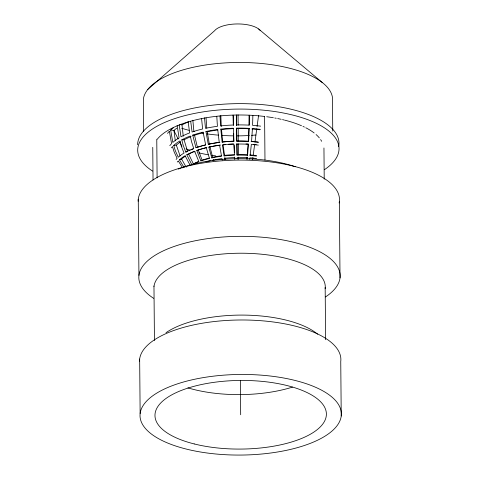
<?xml version="1.0" encoding="UTF-8"?>
<svg xmlns="http://www.w3.org/2000/svg" width="479" height="479" viewBox="0 0 479 479"><rect width="100%" height="100%" fill="white"/><g stroke="black" fill="none" stroke-linecap="round" stroke-linejoin="round"><path stroke-width="0.72" d="M249.068 115.439L248.936 125.013M249.583 115.217L249.385 125.157A71.778 28.734 -0.5 0 0 236.524 124.923L236.398 114.978M252.87 115.427L252.589 125.36A71.778 28.734 -0.5 0 1 260.654 126.151M248.613 141.365L248.254 141.269L248.817 128.731L249.26 128.366L248.613 141.365A65.958 26.405 -0.5 0 0 236.8 141.149L236.572 128.132A70.82 28.357 -0.5 0 1 249.26 128.366L248.817 128.779A67.958 27.207 -0.5 0 0 236.644 128.558L236.572 128.132M245.966 143.951A62.33 24.956 -0.5 0 1 248.068 144.053L248.445 144.257L247.565 155.316A58.474 23.411 -0.5 0 0 237.087 155.124L236.901 143.85L237.087 155.124M248.068 144.053L247.26 154.765L247.565 155.316M258.684 142.245A65.958 26.405 -0.5 0 0 251.559 141.55L252.427 128.564A70.82 28.357 -0.5 0 1 260.384 129.348M246.853 159.136L247.062 157.106L247.182 159.154M256.493 156.1A58.474 23.411 -0.5 0 0 250.176 155.483L251.331 144.442A64.701 25.902 -0.5 0 1 258.325 145.119M252.607 159.687L252.906 157.477M253.199 155.268L254.69 144.233M254.984 142.023L256.768 128.773M257.067 126.57L258.558 115.529M249.673 159.309L249.876 157.848A56.869 22.77 -0.5 0 1 256.63 158.519M236.8 141.149L236.644 128.558M224.765 159.758L224.489 158.298L224.908 157.705L225.28 159.717M224.076 155.95A58.474 23.411 -0.5 0 1 234.441 155.196L233.92 144.125A64.701 25.902 -0.5 0 0 222.454 144.957L224.076 155.95L224.549 155.376A56.54 22.639 -0.5 0 1 234.566 154.651M147.807 89.429L214.562 30.764A23.944 9.586 -0.5 0 1 237.285 23.95A23.944 9.586 -0.5 0 1 260.103 30.375M177.128 125.486L179.11 137.874A71.778 28.734 -0.5 0 0 172.835 142.431L170.656 130.18L172.033 128.833A74.047 29.644 -0.5 0 1 173.596 127.63M212.389 146.317A62.33 24.956 -0.5 0 0 209.946 146.814L208.868 147.125L209.06 148.017L211.802 157.914L212.676 157.274A56.54 22.639 -0.5 0 1 221.466 155.753M200.881 160.914A58.474 23.411 -0.5 0 1 209.473 158.435L206.293 147.706A64.701 25.902 -0.5 0 0 196.785 150.448L200.881 160.914L202.114 160.178A56.54 22.639 -0.5 0 1 209.317 158.052M233.56 128.594L233.363 128.216A70.82 28.357 -0.5 0 0 220.813 129.126L222.118 142.077A65.958 26.405 -0.5 0 1 233.806 141.227L233.692 133.413M191.863 164.806A58.474 23.411 -0.5 0 1 198.893 161.633L194.588 151.244A64.701 25.902 -0.5 0 0 186.804 154.753L191.863 164.806L193.396 163.938A56.54 22.639 -0.5 0 1 198.354 161.603M184.044 167.512L179.439 159.824L181.595 159.046A62.33 24.956 -0.5 0 1 185.505 156.058M208.868 147.125A64.701 25.902 -0.5 0 1 219.627 145.293L220.31 145.053A62.33 24.956 -0.5 0 0 213.035 146.197M186.804 154.753L188.69 154.166A62.33 24.956 -0.5 0 1 194.157 151.586M196.785 150.448L198.306 150.017A62.33 24.956 -0.5 0 1 206.856 147.52M185.78 152.065A65.958 26.405 -0.5 0 1 193.708 148.484L191.51 141.556L190.307 136.012A70.82 28.357 -0.5 0 0 181.792 139.856L183.2 145.305L185.78 152.065L186.996 151.753M195.953 147.676A65.958 26.405 -0.5 0 1 205.647 144.886L203.126 132.144A70.82 28.357 -0.5 0 0 192.714 135.144L195.953 147.676L197.426 147.364A63.665 25.489 -0.5 0 1 201.91 145.945M222.118 142.077L222.681 141.958A63.665 25.489 -0.5 0 1 233.962 141.137M219.238 142.425L219.903 142.287A63.665 25.489 -0.5 0 0 209.317 144.095L208.275 144.293L205.946 131.503A70.82 28.357 -0.5 0 1 217.723 129.498L219.238 142.425A65.958 26.405 -0.5 0 0 208.275 144.293M173.727 145.406A70.82 28.357 -0.5 0 1 179.924 140.916L181.373 146.34L184.038 153.052A65.958 26.405 -0.5 0 0 178.272 157.238L175.326 150.723L173.727 145.406L176.338 145.131A67.958 27.207 -0.5 0 1 180.601 141.868M181.792 139.856L184.08 139.802A67.958 27.207 -0.5 0 1 191.133 136.551M192.714 135.144L194.558 135.282A67.958 27.207 -0.5 0 1 203.216 132.731M170.656 130.013L173.973 130.432A70.413 28.189 -0.5 0 1 176.775 128.168M205.946 131.503L207.251 131.791A67.958 27.207 -0.5 0 1 217.819 129.965M251.559 141.55L251.098 141.449A63.665 25.489 -0.5 0 1 257.977 142.119M179.811 124.384L181.99 124.917A70.413 28.189 -0.5 0 1 188.163 122.001M220.813 129.126L221.52 129.516A67.958 27.207 -0.5 0 1 233.56 128.641L233.363 128.216L233.806 141.227M258.654 28.997L322.157 82.442M250.176 155.483L249.787 154.927A56.54 22.639 -0.5 0 1 256.505 155.597M186.211 167.201L181.595 159.046M182.607 167.901L178.308 160.92A64.701 25.902 -0.5 0 0 177.296 162.028M190.319 165.68L185.098 155.723A64.701 25.902 -0.5 0 0 179.439 159.824M193.396 163.938L188.69 154.166M173.769 130.354L178.188 138.97M179.882 142.287L181.924 146.263M202.114 160.178L198.306 150.017M180.104 155.95L176.338 145.131M213.329 159.555L213.778 160.866M187.606 151.598L184.08 139.802M212.676 157.274L209.946 146.814M197.426 147.364L194.558 135.282M222.328 160.046L222.011 158.597A56.869 22.77 -0.5 0 0 212.55 160.208M209.317 144.095L207.251 131.791M175.278 140.802L173.973 130.432M224.549 155.376L223.034 144.724A62.33 24.956 -0.5 0 1 225.681 144.454M183.265 136.198L181.99 124.917M219.627 145.293L221.526 156.256A58.474 23.411 -0.5 0 0 211.802 157.914M179.182 125.073L181.008 136.802A71.778 28.734 -0.5 0 1 189.636 132.911L188.151 121.762M236.524 124.923L236.596 125.486L236.47 115.211M193.899 131.611L192.851 120.229M190.738 121.558L192.079 132.024A71.778 28.734 -0.5 0 1 202.623 128.989L201.569 118.439M222.681 141.958L221.52 129.516M206.778 128.073L206.048 117.912M204.509 117.774L205.485 128.342A71.778 28.734 -0.5 0 1 217.418 126.306L216.801 116.397M234.656 159.04L234.566 157.567A56.869 22.77 -0.5 0 0 224.489 158.298M234.68 156.992L234.806 159.232M221.286 126.456L220.819 115.547M234.465 152.603L234.135 145.245M220.017 116.014L220.556 125.935A71.778 28.734 -0.5 0 1 233.273 125.013L233.057 115.068M237.237 159.166L237.147 157.501A56.869 22.77 -0.5 0 1 247.338 157.687M233.477 125.57L233.285 115.295M339.354 201.647L340.024 277.892M341.228 416.006A100.668 40.302 -0.5 0 0 194.702 379.242A100.668 40.302 -0.5 0 0 186.115 449.027A100.668 40.302 -0.5 0 0 341.228 416.006L340.749 361.543A100.668 40.302 -0.5 0 0 242.542 319.984A100.668 40.302 -0.5 0 0 139.539 361.148M332.755 131.078L332.498 101.542A94.674 37.901 -0.5 0 0 242.602 62.474A94.674 37.901 -0.5 0 0 143.383 99.195L143.664 131.689M323.948 147.969L324.217 179.164M325.163 287.418L325.618 339.701M264.594 116.277L264.977 160.094M238.063 114.834L238.153 125.282M238.183 128.264L238.291 140.952M238.314 143.808L238.416 154.921M238.434 157.142L238.452 159.363M240.38 380.44L240.68 414.76M156.771 139.233L157.106 177.847M152.759 147.328L153.041 180.008M153.969 286.041L154.442 340.563M138.263 199.15L138.934 275.395M139.664 359.052L140.137 413.509M236.854 144.047A64.701 25.902 -0.5 0 1 248.445 144.257M167.512 133.39A74.047 29.644 -0.5 0 1 169.356 131.258L171.578 143.64A71.778 28.734 -0.5 0 0 169.788 145.706M176.086 159.483A65.958 26.405 -0.5 0 1 177.116 158.351L174.117 151.891L172.488 146.604A70.82 28.357 -0.5 0 0 171.386 147.819M251.852 128.971A67.958 27.207 -0.5 0 1 259.929 129.773M237.129 154.579A56.54 22.639 -0.5 0 1 247.26 154.765M228.465 144.227A62.33 24.956 -0.5 0 1 233.375 143.951M253.511 144.448A62.33 24.956 -0.5 0 1 256.235 144.724M191.205 149.819A63.665 25.489 -0.5 0 1 193.187 148.963M202.503 145.772A63.665 25.489 -0.5 0 1 205.533 144.969M236.848 141.06A63.665 25.489 -0.5 0 1 248.254 141.269M205.934 161.86A56.869 22.77 -0.5 0 1 210.287 160.716M178.26 169.087A85.705 34.314 -0.5 0 1 295.232 166.728M215.616 155.861A73.718 29.512 -0.5 0 1 211.844 155.358M208.114 154.771A73.718 29.512 -0.5 0 1 198.893 152.861M195.198 151.891A73.718 29.512 -0.5 0 1 193.72 151.466M190.121 150.334A73.718 29.512 -0.5 0 1 186.068 148.855M152.567 171.093A100.668 40.302 -0.5 0 1 172.883 119.253A100.668 40.302 -0.5 0 1 303.578 118.199A100.668 40.302 -0.5 0 1 324.349 169.716M157.25 139.263A85.208 34.111 -0.5 0 1 264.444 116.445M266.689 116.732A85.208 34.111 -0.5 0 1 273.353 117.75M274.808 118.008A85.208 34.111 -0.5 0 1 276.251 118.277M277.676 118.558A85.208 34.111 -0.5 0 1 281.173 119.301M282.538 119.618A85.208 34.111 -0.5 0 1 283.885 119.942M284.55 120.103A85.208 34.111 -0.5 0 1 301.507 125.743M302.968 126.396A85.208 34.111 -0.5 0 1 304.399 127.067M305.788 127.761A85.208 34.111 -0.5 0 1 314.164 132.976M316.086 134.563A85.208 34.111 -0.5 0 1 319.319 137.88M320.601 139.587A85.208 34.111 -0.5 0 1 321.649 141.305M137.653 144.79A100.668 40.302 -0.5 0 1 242.29 103.638A100.668 40.302 -0.5 0 1 338.647 146.49M255.918 135.006A88.681 35.506 -0.5 0 1 251.517 135.353M249.284 135.497A88.681 35.506 -0.5 0 1 236.542 135.88M233.572 135.862A88.681 35.506 -0.5 0 1 221.675 135.389M218.729 135.174A88.681 35.506 -0.5 0 1 207.036 133.875M203.312 133.312A88.681 35.506 -0.5 0 1 201.839 133.06M194.654 131.671A88.681 35.506 -0.5 0 1 193.259 131.366M189.103 130.36A88.681 35.506 -0.5 0 1 181.631 128.21M153.681 298.357A100.668 40.302 -0.5 0 1 173.991 246.517A100.668 40.302 -0.5 0 1 304.692 245.464A100.668 40.302 -0.5 0 1 325.463 296.974M153.969 286.478A85.705 34.314 -0.5 0 1 243.793 253.235A85.705 34.314 -0.5 0 1 325.175 288.598M138.144 201.252A100.668 40.302 -0.5 0 1 242.781 160.1A100.668 40.302 -0.5 0 1 339.144 202.958M292.471 387.11A85.705 34.314 -0.5 0 1 187.906 387.864M166.033 332.689A85.705 34.314 -0.5 0 1 243.757 315.098A85.705 34.314 -0.5 0 1 317.583 334.162M194.229 443.937A85.705 34.314 -0.5 0 0 326.283 415.82A85.705 34.314 -0.5 0 0 201.533 384.517A85.705 34.314 -0.5 0 0 194.229 443.937"/></g></svg>
